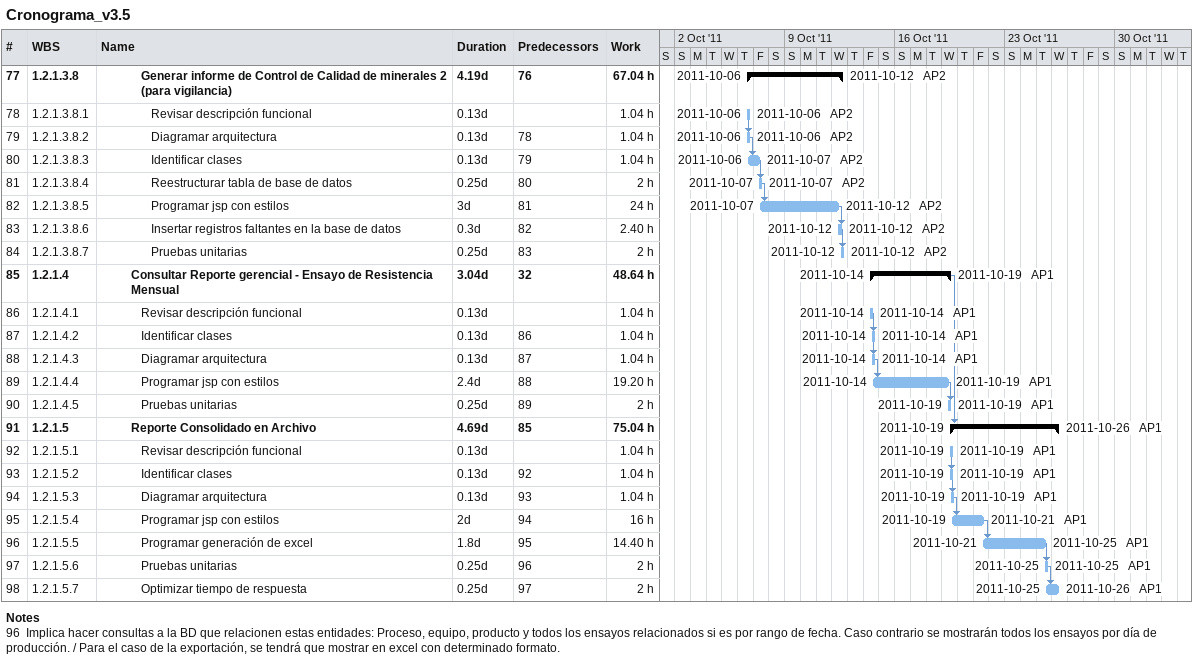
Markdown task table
Cronograma_v3.5

| ID | WBS | Task | Duration | Start | Finish | Predecessors | Resources | Work (h) |
|---|---|---|---|---|---|---|---|---|
| 77 | 1.2.1.3.8 | **Generar informe de Control de Calidad de minerales 2 (para vigilancia)** | 4.19d | 2011-10-06 | 2011-10-12 | 76 | AP2 | 67.04 |
| 78 | 1.2.1.3.8.1 | Revisar descripción funcional | 0.13d | 2011-10-06 | 2011-10-06 |  | AP2 | 1.04 |
| 79 | 1.2.1.3.8.2 | Diagramar arquitectura | 0.13d | 2011-10-06 | 2011-10-06 | 78 | AP2 | 1.04 |
| 80 | 1.2.1.3.8.3 | Identificar clases | 0.13d | 2011-10-06 | 2011-10-07 | 79 | AP2 | 1.04 |
| 81 | 1.2.1.3.8.4 | Reestructurar tabla de base de datos | 0.25d | 2011-10-07 | 2011-10-07 | 80 | AP2 | 2 |
| 82 | 1.2.1.3.8.5 | Programar jsp con estilos | 3d | 2011-10-07 | 2011-10-12 | 81 | AP2 | 24 |
| 83 | 1.2.1.3.8.6 | Insertar registros faltantes en la base de datos | 0.3d | 2011-10-12 | 2011-10-12 | 82 | AP2 | 2.40 |
| 84 | 1.2.1.3.8.7 | Pruebas unitarias | 0.25d | 2011-10-12 | 2011-10-12 | 83 | AP2 | 2 |
| 85 | 1.2.1.4 | **Consultar Reporte gerencial - Ensayo de Resistencia Mensual** | 3.04d | 2011-10-14 | 2011-10-19 | 32 | AP1 | 48.64 |
| 86 | 1.2.1.4.1 | Revisar descripción funcional | 0.13d | 2011-10-14 | 2011-10-14 |  | AP1 | 1.04 |
| 87 | 1.2.1.4.2 | Identificar clases | 0.13d | 2011-10-14 | 2011-10-14 | 86 | AP1 | 1.04 |
| 88 | 1.2.1.4.3 | Diagramar arquitectura | 0.13d | 2011-10-14 | 2011-10-14 | 87 | AP1 | 1.04 |
| 89 | 1.2.1.4.4 | Programar jsp con estilos | 2.4d | 2011-10-14 | 2011-10-19 | 88 | AP1 | 19.20 |
| 90 | 1.2.1.4.5 | Pruebas unitarias | 0.25d | 2011-10-19 | 2011-10-19 | 89 | AP1 | 2 |
| 91 | 1.2.1.5 | **Reporte Consolidado en Archivo** | 4.69d | 2011-10-19 | 2011-10-26 | 85 | AP1 | 75.04 |
| 92 | 1.2.1.5.1 | Revisar descripción funcional | 0.13d | 2011-10-19 | 2011-10-19 |  | AP1 | 1.04 |
| 93 | 1.2.1.5.2 | Identificar clases | 0.13d | 2011-10-19 | 2011-10-19 | 92 | AP1 | 1.04 |
| 94 | 1.2.1.5.3 | Diagramar arquitectura | 0.13d | 2011-10-19 | 2011-10-19 | 93 | AP1 | 1.04 |
| 95 | 1.2.1.5.4 | Programar jsp con estilos | 2d | 2011-10-19 | 2011-10-21 | 94 | AP1 | 16 |
| 96 | 1.2.1.5.5 | Programar generación de excel | 1.8d | 2011-10-21 | 2011-10-25 | 95 | AP1 | 14.40 |
| 97 | 1.2.1.5.6 | Pruebas unitarias | 0.25d | 2011-10-25 | 2011-10-25 | 96 | AP1 | 2 |
| 98 | 1.2.1.5.7 | Optimizar tiempo de respuesta | 0.25d | 2011-10-25 | 2011-10-26 | 97 | AP1 | 2 |

Notes
- 96: Implica hacer consultas a la BD que relacionen estas entidades: Proceso, equipo, producto y todos los ensayos relacionados si es por rango de fecha. Caso contrario se mostrarán todos los ensayos por día de producción. / Para el caso de la exportación, se tendrá que mostrar en excel con determinado formato.
